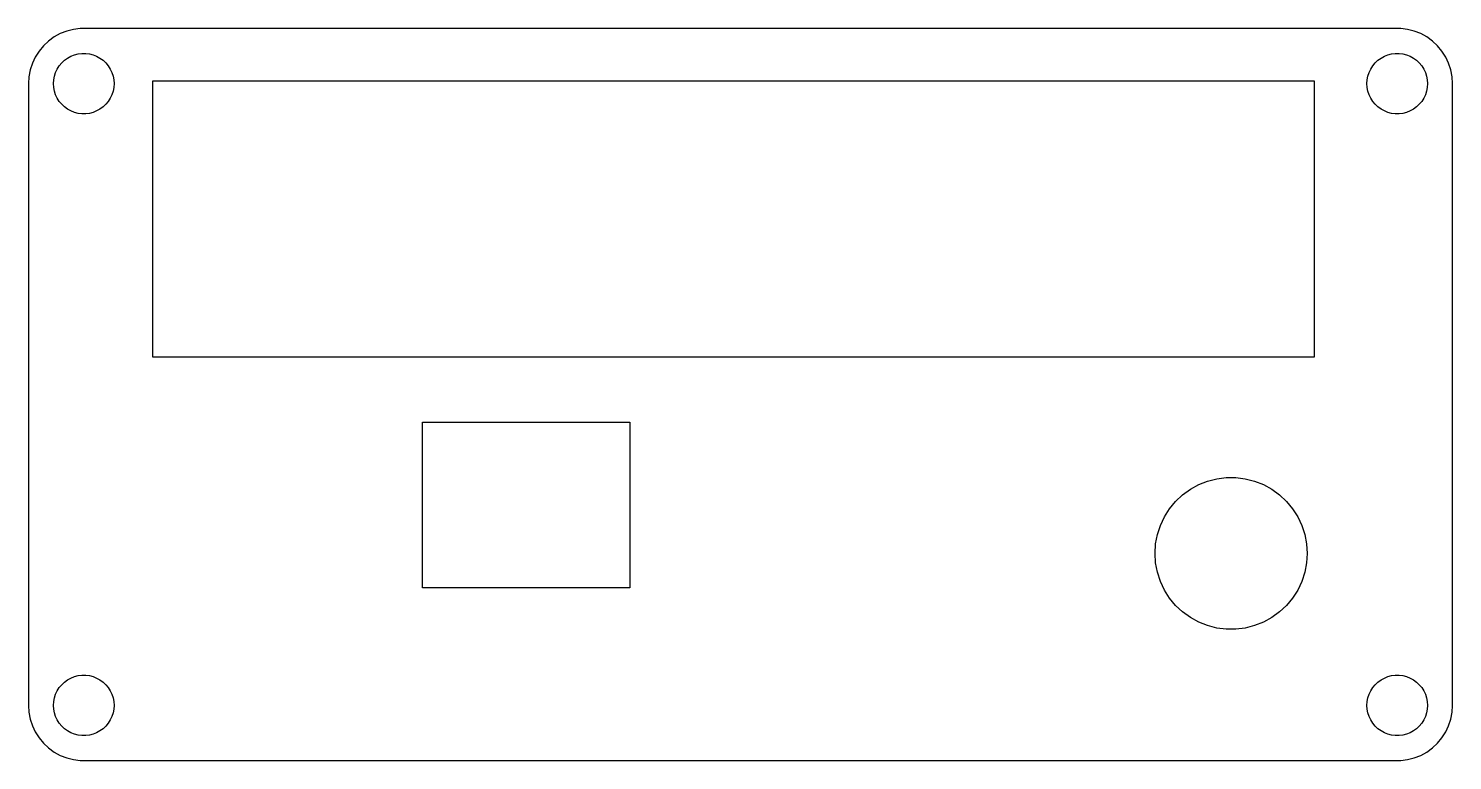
# Model space of a CAD drawing. Header units: metres. Extents: x -4 to 99, y -4 to 49.
import ezdxf

# ---------------------------------------------------------------- set-up
doc = ezdxf.new("R2010")
doc.units = ezdxf.units.M

msp = doc.modelspace()

# ---------------------------------------------------------------- linework, layer by layer
for p, q in [((-1.70312, 48.6193), (-2.14331, 48.3773)), ((-1.23607, 48.8042), (-1.70312, 48.6193)), ((-0.749525, 48.9291), (-1.23607, 48.8042)), ((-0.251162, 48.9921), (-0.749525, 48.9291)), ((95.2712, 48.9921), (-0.251162, 48.9921)), ((95.7695, 48.9291), (95.2712, 48.9921)), ((96.2561, 48.8042), (95.7695, 48.9291)), ((96.7231, 48.6193), (96.2561, 48.8042)), ((97.1633, 48.3773), (96.7231, 48.6193)), ((-2.91587, 47.7382), (-3.23607, 47.3511)), ((-2.5497, 48.0821), (-2.91587, 47.7382)), ((-2.14331, 48.3773), (-2.5497, 48.0821)), ((97.5697, 48.0821), (97.1633, 48.3773)), ((97.9359, 47.7382), (97.5697, 48.0821)), ((98.2561, 47.3511), (97.9359, 47.7382)), ((-3.71911, 46.4725), (-3.87433, 45.9948)), ((-3.50523, 46.927), (-3.71911, 46.4725)), ((-3.23607, 47.3511), (-3.50523, 46.927)), ((-1.77102, 46.2867), (-1.59579, 46.4985)), ((-1.59579, 46.4985), (-1.39538, 46.6867)), ((-1.39538, 46.6867), (-1.17298, 46.8483)), ((-1.17298, 46.8483), (-0.932073, 46.9808)), ((-0.932073, 46.9808), (-0.676469, 47.082)), ((-0.676469, 47.082), (-0.410196, 47.1503)), ((-0.410196, 47.1503), (-0.137454, 47.1848)), ((-0.137454, 47.1848), (0.137454, 47.1848)), ((0.137454, 47.1848), (0.410196, 47.1503)), ((0.410196, 47.1503), (0.676469, 47.082)), ((0.676469, 47.082), (0.932073, 46.9808)), ((0.932073, 46.9808), (1.17298, 46.8483)), ((1.17298, 46.8483), (1.39538, 46.6867)), ((1.39538, 46.6867), (1.59579, 46.4985)), ((1.59579, 46.4985), (1.77102, 46.2867)), ((93.249, 46.2867), (93.4242, 46.4985)), ((93.4242, 46.4985), (93.6246, 46.6867)), ((93.6246, 46.6867), (93.847, 46.8483)), ((93.847, 46.8483), (94.0879, 46.9808)), ((94.0879, 46.9808), (94.3435, 47.082)), ((94.3435, 47.082), (94.6098, 47.1503)), ((94.6098, 47.1503), (94.8825, 47.1848)), ((94.8825, 47.1848), (95.1575, 47.1848)), ((95.1575, 47.1848), (95.4302, 47.1503)), ((95.4302, 47.1503), (95.6965, 47.082)), ((95.6965, 47.082), (95.9521, 46.9808)), ((95.9521, 46.9808), (96.193, 46.8483)), ((96.193, 46.8483), (96.4154, 46.6867)), ((96.4154, 46.6867), (96.6158, 46.4985)), ((96.6158, 46.4985), (96.791, 46.2867)), ((98.5252, 46.927), (98.2561, 47.3511)), ((98.7391, 46.4725), (98.5252, 46.927)), ((98.8943, 45.9948), (98.7391, 46.4725)), ((-3.96846, 45.5013), (-4, 45)), ((-3.87433, 45.9948), (-3.96846, 45.5013)), ((-2.17184, 45.2744), (-2.12033, 45.5444)), ((-2.12033, 45.5444), (-2.03537, 45.8059)), ((-2.03537, 45.8059), (-1.91832, 46.0546)), ((-1.91832, 46.0546), (-1.77102, 46.2867)), ((1.77102, 46.2867), (1.91832, 46.0546)), ((1.91832, 46.0546), (2.03537, 45.8059)), ((2.03537, 45.8059), (2.12033, 45.5444)), ((2.12033, 45.5444), (2.17184, 45.2744)), ((92.8482, 45.2744), (92.8997, 45.5444)), ((92.8997, 45.5444), (92.9846, 45.8059)), ((92.9846, 45.8059), (93.1017, 46.0546)), ((93.1017, 46.0546), (93.249, 46.2867)), ((96.791, 46.2867), (96.9383, 46.0546)), ((96.9383, 46.0546), (97.0554, 45.8059)), ((97.0554, 45.8059), (97.1403, 45.5444)), ((97.1403, 45.5444), (97.1918, 45.2744)), ((98.9885, 45.5013), (98.8943, 45.9948)), ((99.02, 45), (98.9885, 45.5013)), ((-4, 45), (-4, 0)), ((-2.1891, 45), (-2.17184, 45.2744)), ((-2.17184, 44.7256), (-2.1891, 45)), ((-2.12033, 44.4556), (-2.17184, 44.7256)), ((-2.03537, 44.1941), (-2.12033, 44.4556)), ((2.12033, 44.4556), (2.03537, 44.1941)), ((2.17184, 44.7256), (2.12033, 44.4556)), ((2.17184, 45.2744), (2.1891, 45)), ((2.1891, 45), (2.17184, 44.7256)), ((5, 25.2), (5, 45.2)), ((5, 45.2), (89, 45.2)), ((89, 45.2), (89, 25.2)), ((92.8309, 45), (92.8482, 45.2744)), ((92.8482, 44.7256), (92.8309, 45)), ((92.8997, 44.4556), (92.8482, 44.7256)), ((92.9846, 44.1941), (92.8997, 44.4556)), ((97.1403, 44.4556), (97.0554, 44.1941)), ((97.1918, 44.7256), (97.1403, 44.4556)), ((97.1918, 45.2744), (97.2091, 45)), ((97.2091, 45), (97.1918, 44.7256)), ((99.02, 0), (99.02, 45)), ((-1.91832, 43.9454), (-2.03537, 44.1941)), ((-1.77102, 43.7133), (-1.91832, 43.9454)), ((-1.59579, 43.5015), (-1.77102, 43.7133)), ((-1.39538, 43.3133), (-1.59579, 43.5015)), ((-1.17298, 43.1517), (-1.39538, 43.3133)), ((1.39538, 43.3133), (1.17298, 43.1517)), ((1.59579, 43.5015), (1.39538, 43.3133)), ((1.77102, 43.7133), (1.59579, 43.5015)), ((1.91832, 43.9454), (1.77102, 43.7133)), ((2.03537, 44.1941), (1.91832, 43.9454)), ((93.1017, 43.9454), (92.9846, 44.1941)), ((93.249, 43.7133), (93.1017, 43.9454)), ((93.4242, 43.5015), (93.249, 43.7133)), ((93.6246, 43.3133), (93.4242, 43.5015)), ((93.847, 43.1517), (93.6246, 43.3133)), ((96.4154, 43.3133), (96.193, 43.1517)), ((96.6158, 43.5015), (96.4154, 43.3133)), ((96.791, 43.7133), (96.6158, 43.5015)), ((96.9383, 43.9454), (96.791, 43.7133)), ((97.0554, 44.1941), (96.9383, 43.9454)), ((-0.932073, 43.0192), (-1.17298, 43.1517)), ((-0.676469, 42.918), (-0.932073, 43.0192)), ((-0.410196, 42.8497), (-0.676469, 42.918)), ((-0.137454, 42.8152), (-0.410196, 42.8497)), ((0.137454, 42.8152), (-0.137454, 42.8152)), ((0.410196, 42.8497), (0.137454, 42.8152)), ((0.676469, 42.918), (0.410196, 42.8497)), ((0.932073, 43.0192), (0.676469, 42.918)), ((1.17298, 43.1517), (0.932073, 43.0192)), ((94.0879, 43.0192), (93.847, 43.1517)), ((94.3435, 42.918), (94.0879, 43.0192)), ((94.6098, 42.8497), (94.3435, 42.918)), ((94.8825, 42.8152), (94.6098, 42.8497)), ((95.1575, 42.8152), (94.8825, 42.8152)), ((95.4302, 42.8497), (95.1575, 42.8152)), ((95.6965, 42.918), (95.4302, 42.8497)), ((95.9521, 43.0192), (95.6965, 42.918)), ((96.193, 43.1517), (95.9521, 43.0192)), ((89, 25.2), (5, 25.2)), ((24.5, 8.5), (24.5, 20.5)), ((24.5, 20.5), (39.5, 20.5)), ((39.5, 20.5), (39.5, 8.5)), ((81.9694, 16.4026), (82.6547, 16.4891)), ((82.6547, 16.4891), (83.3453, 16.4891)), ((83.3453, 16.4891), (84.0306, 16.4026)), ((79.4942, 15.2378), (80.053, 15.6438)), ((80.053, 15.6438), (80.6582, 15.9765)), ((80.6582, 15.9765), (81.3004, 16.2308)), ((81.3004, 16.2308), (81.9694, 16.4026)), ((84.0306, 16.4026), (84.6996, 16.2308)), ((84.6996, 16.2308), (85.3418, 15.9765)), ((85.3418, 15.9765), (85.947, 15.6438)), ((85.947, 15.6438), (86.5058, 15.2378)), ((78.5504, 14.2328), (78.9907, 14.765)), ((78.9907, 14.765), (79.4942, 15.2378)), ((86.5058, 15.2378), (87.0093, 14.765)), ((87.0093, 14.765), (87.4496, 14.2328)), ((77.8862, 13.0247), (78.1803, 13.6496)), ((78.1803, 13.6496), (78.5504, 14.2328)), ((87.4496, 14.2328), (87.8197, 13.6496)), ((87.8197, 13.6496), (88.1138, 13.0247)), ((77.5434, 11.6893), (77.6728, 12.3678)), ((77.6728, 12.3678), (77.8862, 13.0247)), ((88.1138, 13.0247), (88.3272, 12.3678)), ((88.3272, 12.3678), (88.4566, 11.6893)), ((77.5, 11), (77.5434, 11.6893)), ((88.4566, 11.6893), (88.5, 11)), ((77.5434, 10.3107), (77.5, 11)), ((77.6728, 9.63221), (77.5434, 10.3107)), ((88.4566, 10.3107), (88.3272, 9.63221)), ((88.5, 11), (88.4566, 10.3107)), ((77.8862, 8.97531), (77.6728, 9.63221)), ((88.3272, 9.63221), (88.1138, 8.97531)), ((39.5, 8.5), (24.5, 8.5)), ((78.1803, 8.35035), (77.8862, 8.97531)), ((78.5504, 7.76718), (78.1803, 8.35035)), ((87.8197, 8.35035), (87.4496, 7.76718)), ((88.1138, 8.97531), (87.8197, 8.35035)), ((78.9907, 7.23499), (78.5504, 7.76718)), ((79.4942, 6.76218), (78.9907, 7.23499)), ((87.0093, 7.23499), (86.5058, 6.76218)), ((87.4496, 7.76718), (87.0093, 7.23499)), ((80.053, 6.3562), (79.4942, 6.76218)), ((80.6582, 6.02345), (80.053, 6.3562)), ((85.947, 6.3562), (85.3418, 6.02345)), ((86.5058, 6.76218), (85.947, 6.3562)), ((81.3004, 5.76919), (80.6582, 6.02345)), ((81.9694, 5.59742), (81.3004, 5.76919)), ((82.6547, 5.51085), (81.9694, 5.59742)), ((83.3453, 5.51085), (82.6547, 5.51085)), ((84.0306, 5.59742), (83.3453, 5.51085)), ((84.6996, 5.76919), (84.0306, 5.59742)), ((85.3418, 6.02345), (84.6996, 5.76919)), ((-0.932073, 1.98076), (-0.676469, 2.08196)), ((-0.676469, 2.08196), (-0.410196, 2.15032)), ((-0.410196, 2.15032), (-0.137454, 2.18478)), ((-0.137454, 2.18478), (0.137454, 2.18478)), ((0.137454, 2.18478), (0.410196, 2.15032)), ((0.410196, 2.15032), (0.676469, 2.08196)), ((0.676469, 2.08196), (0.932073, 1.98076)), ((94.0879, 1.98076), (94.3435, 2.08196)), ((94.3435, 2.08196), (94.6098, 2.15032)), ((94.6098, 2.15032), (94.8825, 2.18478)), ((94.8825, 2.18478), (95.1575, 2.18478)), ((95.1575, 2.18478), (95.4302, 2.15032)), ((95.4302, 2.15032), (95.6965, 2.08196)), ((95.6965, 2.08196), (95.9521, 1.98076)), ((-2.03537, 0.805861), (-1.91832, 1.05461)), ((-1.91832, 1.05461), (-1.77102, 1.28672)), ((-1.77102, 1.28672), (-1.59579, 1.49854)), ((-1.59579, 1.49854), (-1.39538, 1.68673)), ((-1.39538, 1.68673), (-1.17298, 1.84832)), ((-1.17298, 1.84832), (-0.932073, 1.98076)), ((0.932073, 1.98076), (1.17298, 1.84832)), ((1.17298, 1.84832), (1.39538, 1.68673)), ((1.39538, 1.68673), (1.59579, 1.49854)), ((1.59579, 1.49854), (1.77102, 1.28672)), ((1.77102, 1.28672), (1.91832, 1.05461)), ((1.91832, 1.05461), (2.03537, 0.805861)), ((92.9846, 0.805861), (93.1017, 1.05461)), ((93.1017, 1.05461), (93.249, 1.28672)), ((93.249, 1.28672), (93.4242, 1.49854)), ((93.4242, 1.49854), (93.6246, 1.68673)), ((93.6246, 1.68673), (93.847, 1.84832)), ((93.847, 1.84832), (94.0879, 1.98076)), ((95.9521, 1.98076), (96.193, 1.84832)), ((96.193, 1.84832), (96.4154, 1.68673)), ((96.4154, 1.68673), (96.6158, 1.49854)), ((96.6158, 1.49854), (96.791, 1.28672)), ((96.791, 1.28672), (96.9383, 1.05461)), ((96.9383, 1.05461), (97.0554, 0.805861)), ((-4, 0), (-3.96846, -0.501332)), ((-2.1891, 0), (-2.17184, 0.274366)), ((-2.17184, -0.274366), (-2.1891, 0)), ((-2.17184, 0.274366), (-2.12033, 0.544407)), ((-2.12033, 0.544407), (-2.03537, 0.805861)), ((2.03537, 0.805861), (2.12033, 0.544407)), ((2.12033, 0.544407), (2.17184, 0.274366)), ((2.17184, 0.274366), (2.1891, 0)), ((2.1891, 0), (2.17184, -0.274366)), ((92.8309, 0), (92.8482, 0.274366)), ((92.8482, -0.274366), (92.8309, 0)), ((92.8482, 0.274366), (92.8997, 0.544407)), ((92.8997, 0.544407), (92.9846, 0.805861)), ((97.0554, 0.805861), (97.1403, 0.544407)), ((97.1403, 0.544407), (97.1918, 0.274366)), ((97.1918, 0.274366), (97.2091, 0)), ((97.2091, 0), (97.1918, -0.274366)), ((98.9885, -0.501332), (99.02, 0)), ((-3.96846, -0.501332), (-3.87433, -0.994759)), ((-3.87433, -0.994759), (-3.71911, -1.4725)), ((-2.12033, -0.544407), (-2.17184, -0.274366)), ((-2.03537, -0.805861), (-2.12033, -0.544407)), ((-1.91832, -1.05461), (-2.03537, -0.805861)), ((2.03537, -0.805861), (1.91832, -1.05461)), ((2.12033, -0.544407), (2.03537, -0.805861)), ((2.17184, -0.274366), (2.12033, -0.544407)), ((92.8997, -0.544407), (92.8482, -0.274366)), ((92.9846, -0.805861), (92.8997, -0.544407)), ((93.1017, -1.05461), (92.9846, -0.805861)), ((97.0554, -0.805861), (96.9383, -1.05461)), ((97.1403, -0.544407), (97.0554, -0.805861)), ((97.1918, -0.274366), (97.1403, -0.544407)), ((98.7391, -1.4725), (98.8943, -0.994759)), ((98.8943, -0.994759), (98.9885, -0.501332)), ((-3.71911, -1.4725), (-3.50523, -1.92701)), ((-3.50523, -1.92701), (-3.23607, -2.35114)), ((-1.77102, -1.28672), (-1.91832, -1.05461)), ((-1.59579, -1.49854), (-1.77102, -1.28672)), ((-1.39538, -1.68673), (-1.59579, -1.49854)), ((-1.17298, -1.84832), (-1.39538, -1.68673)), ((-0.932073, -1.98076), (-1.17298, -1.84832)), ((-0.676469, -2.08196), (-0.932073, -1.98076)), ((0.932073, -1.98076), (0.676469, -2.08196)), ((1.17298, -1.84832), (0.932073, -1.98076)), ((1.39538, -1.68673), (1.17298, -1.84832)), ((1.59579, -1.49854), (1.39538, -1.68673)), ((1.77102, -1.28672), (1.59579, -1.49854)), ((1.91832, -1.05461), (1.77102, -1.28672)), ((93.249, -1.28672), (93.1017, -1.05461)), ((93.4242, -1.49854), (93.249, -1.28672)), ((93.6246, -1.68673), (93.4242, -1.49854)), ((93.847, -1.84832), (93.6246, -1.68673)), ((94.0879, -1.98076), (93.847, -1.84832)), ((94.3435, -2.08196), (94.0879, -1.98076)), ((95.9521, -1.98076), (95.6965, -2.08196)), ((96.193, -1.84832), (95.9521, -1.98076)), ((96.4154, -1.68673), (96.193, -1.84832)), ((96.6158, -1.49854), (96.4154, -1.68673)), ((96.791, -1.28672), (96.6158, -1.49854)), ((96.9383, -1.05461), (96.791, -1.28672)), ((98.2561, -2.35114), (98.5252, -1.92701)), ((98.5252, -1.92701), (98.7391, -1.4725)), ((-3.23607, -2.35114), (-2.91587, -2.73819)), ((-2.91587, -2.73819), (-2.5497, -3.08205)), ((-2.5497, -3.08205), (-2.14331, -3.37731)), ((-0.410196, -2.15032), (-0.676469, -2.08196)), ((-0.137454, -2.18478), (-0.410196, -2.15032)), ((0.137454, -2.18478), (-0.137454, -2.18478)), ((0.410196, -2.15032), (0.137454, -2.18478)), ((0.676469, -2.08196), (0.410196, -2.15032)), ((94.6098, -2.15032), (94.3435, -2.08196)), ((94.8825, -2.18478), (94.6098, -2.15032)), ((95.1575, -2.18478), (94.8825, -2.18478)), ((95.4302, -2.15032), (95.1575, -2.18478)), ((95.6965, -2.08196), (95.4302, -2.15032)), ((97.1633, -3.37731), (97.5697, -3.08205)), ((97.5697, -3.08205), (97.9359, -2.73819)), ((97.9359, -2.73819), (98.2561, -2.35114)), ((-2.14331, -3.37731), (-1.70312, -3.61931)), ((-1.70312, -3.61931), (-1.23607, -3.80423)), ((-1.23607, -3.80423), (-0.749525, -3.92915)), ((-0.749525, -3.92915), (-0.251162, -3.99211)), ((-0.251162, -3.99211), (95.2712, -3.99211)), ((95.2712, -3.99211), (95.7695, -3.92915)), ((95.7695, -3.92915), (96.2561, -3.80423)), ((96.2561, -3.80423), (96.7231, -3.61931)), ((96.7231, -3.61931), (97.1633, -3.37731))]:
    msp.add_line(p, q)

doc.saveas('drawing.dxf')
